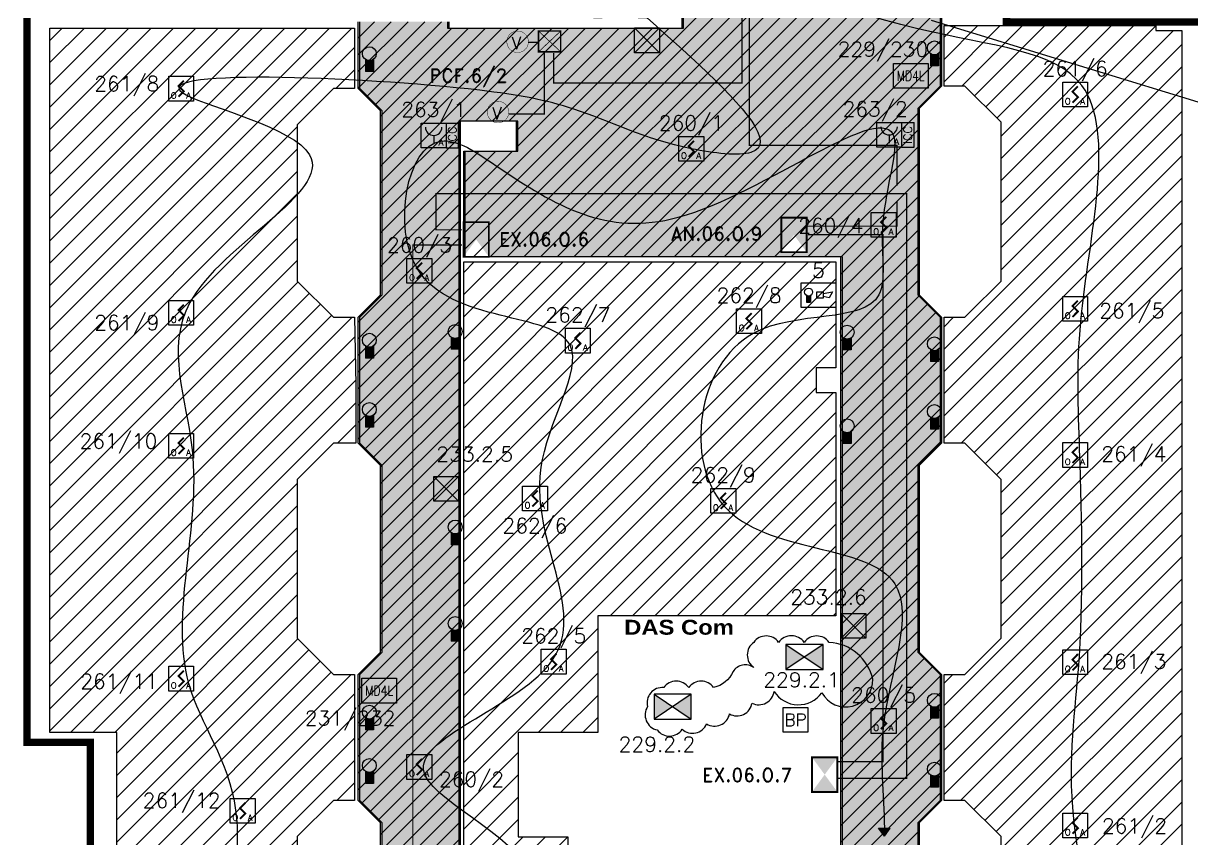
# Model space of a CAD drawing. Header units: millimetres. Extents: x 118.5 to 196.2, y -9.6 to 71.6.
# Drawn here: x 125.85 to 149.42, y 26.13 to 42.59 of the extents above; entities that cross this region are included whole.
import ezdxf
from ezdxf.enums import TextEntityAlignment as Align

# ---------------------------------------------------------------- set-up
doc = ezdxf.new("R2010")
doc.units = ezdxf.units.MM
doc.linetypes.add('SLD', pattern=[0])
for name, color, linetype in [('ATEIS MISE EN SECURITE', 7, 'Continuous'), ('ATEIS ZONES MES', 7, 'Continuous'), ('JCC-ADRESSAGE', 6, 'Continuous'), ('JCC-ALARME GENERALE SELECTIVE', 3, 'Continuous'), ('JCC-BOUTON POUSSOIR REARMEMENT CCF', 3, 'Continuous'), ('JCC-CCF', 6, 'Continuous'), ('JCC-COMMUN', 2, 'Continuous'), ('JCC-DECLENCHEUR MANUEL AVEC ISOLATEUR', 5, 'Continuous'), ('JCC-ELEMENT DEPORTE_4 L DAS', 1, 'Continuous'), ('JCC-FILERIE SDI', 6, 'Continuous'), ('JCC-INDICATEUR ACTION', 1, 'Continuous'), ('JCC-LOCAUX', 4, 'Continuous'), ('JCC-OPTIQUE_A', 1, 'Continuous'), ('JCC-REPETITEUR ALARME', 1, 'Continuous'), ('JCC-ZONING ZDA-ZDM', 5, 'Continuous')]:
    doc.layers.add(name, color=color, linetype=linetype)
doc.layers.add('JCC-MD4L', color=1, linetype='Continuous', lineweight=0)
doc.styles.add('ARIAL', font='')
doc.styles.add('HELVL', font='ROMAND.SHX')
doc.styles.add('LOCAUX', font='romans.shx', dxfattribs={"width": 0.75})
doc.styles.add('ROMANC', font='romanc')
doc.styles.get("Standard").update_dxf_attribs({"font": 'romans.shx'})
doc.styles.add('TEXTE', font='romans.shx')
doc.styles.get('ARIAL').set_extended_font_data('Arial Black')
pattern_1 = [(45, (127.22776, -4.50796), (-0.2245064, 0.2245064), [])]

# ---------------------------------------------------------------- blocks, each defined once
blk = doc.blocks.new('alarme générale selective')
at = {"layer": 'JCC-ALARME GENERALE SELECTIVE', "color": 0}
for p, q in [((2.5, -2.5), (-2.5, 2.5)), ((-2.5, -2.5), (2.5, 2.5))]:
    blk.add_line(p, q, dxfattribs=at)
blk.add_lwpolyline([(-2.5, 2.5), (2.5, 2.5), (2.5, -2.5), (-2.5, -2.5)], close=True, dxfattribs=at)
at = {"layer": 'JCC-ADRESSAGE', "style": 'TEXTE'}
blk.add_attdef('ADRESSE', text='', height=3, dxfattribs=at).set_placement((0, 5), align=Align.MIDDLE)
at = {"layer": 'JCC-LOCAUX', "style": 'LOCAUX', "width": 0.85, "flags": 8}
for p in [(0, 13.75), (0, 11.25), (0, 8.75)]:
    blk.add_attdef('PIECE', text='', height=1.75, dxfattribs=at).set_placement(p, align=Align.MIDDLE)
blk = doc.blocks.new('clapet coupe feu_Réarm élect')
at = {"layer": 'JCC-CCF'}
h = blk.add_hatch(color=0, dxfattribs=at)
h.paths.add_polyline_path([(-3.76, 2.5), (-3.76, -2.5), (0, 0)])
h.paths.add_polyline_path([(3.76, 2.5), (0, 0), (3.76, -2.5)])
at = {"layer": 'JCC-CCF', "color": 0}
for p, q in [((3.76, 2.5), (-3.76, -2.5)), ((-3.76, 2.5), (3.76, -2.5))]:
    blk.add_line(p, q, dxfattribs=at)
blk.add_lwpolyline([(3.76, 2.5), (-3.76, 2.5), (-3.76, -2.5), (3.76, -2.5)], close=True, dxfattribs=at)
at = {"layer": 'JCC-ADRESSAGE', "style": 'TEXTE'}
blk.add_attdef('ADRESSE', text='', height=3, dxfattribs=at).set_placement((0, 5), align=Align.MIDDLE)
at = {"layer": 'JCC-LOCAUX', "style": 'LOCAUX', "width": 0.85, "flags": 8}
for p in [(0, 13.75), (0, 11.25), (0, 8.75)]:
    blk.add_attdef('PIECE', text='', height=1.75, dxfattribs=at).set_placement(p, align=Align.MIDDLE)
blk = doc.blocks.new('indicateur action')
at = {"layer": 'JCC-INDICATEUR ACTION'}
blk.add_hatch(color=0, dxfattribs=at).paths.add_polyline_path([(0.8, -0.05, -0.315344), (-0.8, -0.05), (-0.8, -2.5), (0.8, -2.5)])
at = {"layer": 'JCC-INDICATEUR ACTION', "color": 0}
for p, q in [((-0.8, -0.05), (-0.8, -2.5)), ((0.8, -0.05), (0.8, -2.5)), ((0.8, -2.5), (-0.8, -2.5))]:
    blk.add_line(p, q, dxfattribs=at)
blk.add_circle((0, 1.1), 1.4, dxfattribs=at)
at = {"layer": 'JCC-ADRESSAGE', "style": 'TEXTE'}
blk.add_attdef('ADRESSE', text='', height=3, dxfattribs=at).set_placement((0, 5), align=Align.MIDDLE)
at = {"layer": 'JCC-LOCAUX', "lineweight": 0, "style": 'LOCAUX', "width": 0.75, "flags": 8}
for p in [(0, 13.75), (0, 11.25), (0, 8.75)]:
    blk.add_attdef('PIECE', text='', height=1.75, dxfattribs=at).set_placement(p, align=Align.MIDDLE)
blk = doc.blocks.new('déclencheur manuel avec isolateur')
at = {"layer": 'JCC-DECLENCHEUR MANUEL AVEC ISOLATEUR', "color": 0}
for p, q in [((2.5, 2.5), (5.02, 2.5)), ((5.02, -2.5), (5.02, 2.5)), ((0, 0), (0, -1.66)), ((2.5, -2.5), (5.02, -2.5))]:
    blk.add_line(p, q, dxfattribs=at)
blk.add_lwpolyline([(-2.5, 2.5), (2.5, 2.5), (2.5, -2.5), (-2.5, -2.5)], close=True, dxfattribs=at)
blk.add_arc((0, 1.66), 1.66, 180, 0, dxfattribs=at)
at = {"layer": 'JCC-ADRESSAGE', "style": 'TEXTE'}
blk.add_attdef('ADRESSE', text='', height=3, dxfattribs=at).set_placement((0, 5), align=Align.MIDDLE)
at = {"layer": 'JCC-DECLENCHEUR MANUEL AVEC ISOLATEUR', "color": 0}
blk.add_text('ICC', height=1.668, rotation=90, dxfattribs=at).set_placement((3.76, 0), align=Align.MIDDLE_CENTER)
blk.add_text('A', height=1.25, dxfattribs=at).set_placement((1.5, -2), align=Align.CENTER)
at = {"layer": 'JCC-LOCAUX', "style": 'LOCAUX', "width": 0.85, "flags": 8}
for p in [(0, 13.75), (0, 11.25), (0, 8.75)]:
    blk.add_attdef('PIECE', text='', height=1.75, dxfattribs=at).set_placement(p, align=Align.MIDDLE)
blk = doc.blocks.new('optique_a')
at = {"layer": 'JCC-OPTIQUE_A', "color": 0}
blk.add_lwpolyline([(-2.5, 2.5), (2.5, 2.5), (2.5, -2.5), (-2.5, -2.5)], close=True, dxfattribs=at)
at = {"layer": 'JCC-OPTIQUE_A', "color": 0, "const_width": 0.385}
blk.add_lwpolyline([(0.54, 1.63), (-0.54, 0.54), (0.54, -0.54), (-0.54, -1.63)], dxfattribs=at)
at = {"layer": 'JCC-ADRESSAGE', "style": 'TEXTE'}
blk.add_attdef('ADRESSE', text='', height=3, dxfattribs=at).set_placement((0, 5), align=Align.MIDDLE)
at = {"layer": 'JCC-LOCAUX', "style": 'LOCAUX', "width": 0.85, "flags": 8}
for p in [(0, 13.75), (0, 11.25), (0, 8.75)]:
    blk.add_attdef('PIECE', text='', height=1.75, dxfattribs=at).set_placement(p, align=Align.MIDDLE)
at = {"layer": 'JCC-OPTIQUE_A', "color": 0}
for s, p in [('O', (-1.5, -2)), ('A', (1.5, -2))]:
    blk.add_text(s, height=1.25, dxfattribs=at).set_placement(p, align=Align.CENTER)
blk = doc.blocks.new('répétiteur alarme')
at = {"layer": 'JCC-REPETITEUR ALARME'}
blk.add_hatch(color=0, dxfattribs=at).paths.add_polyline_path([(-1.6, -0.09, -0.267949), (-2.4, -0.09), (-2.4, -1.4), (-1.6, -1.4)])
at = {"layer": 'JCC-REPETITEUR ALARME', "color": 0}
for p, q in [((0.94, 0.32), (2.8, 0.65)), ((2.8, 0.65), (2.15, -0.53)), ((-2.4, -0.09), (-2.4, -1.4)), ((-2.4, -1.4), (-1.6, -1.4)), ((-1.6, -0.09), (-1.6, -1.4)), ((2.15, -0.53), (0.94, -0.32))]:
    blk.add_line(p, q, dxfattribs=at)
for points in [[(-3.5, 2.5), (3.5, 2.5), (3.5, -2.5), (-3.5, -2.5)], [(-0.34, 0.64), (0.94, 0.64), (0.94, -0.64), (-0.34, -0.64)]]:
    blk.add_lwpolyline(points, close=True, dxfattribs=at)
blk.add_circle((-2, 0.6), 0.8, dxfattribs=at)
at = {"layer": 'JCC-ADRESSAGE', "style": 'TEXTE'}
blk.add_attdef('ADRESSE', text='', height=3, dxfattribs=at).set_placement((0, 5), align=Align.MIDDLE)
at = {"layer": 'JCC-LOCAUX', "style": 'LOCAUX', "width": 0.85, "flags": 8}
for p in [(0, 13.75), (0, 11.25), (0, 8.75)]:
    blk.add_attdef('PIECE', text='', height=1.75, dxfattribs=at).set_placement(p, align=Align.MIDDLE)
blk = doc.blocks.new('MD4L')
at = {"layer": 'JCC-ELEMENT DEPORTE_4 L DAS', "color": 0}
blk.add_lwpolyline([(-3.5, 2.5), (3.5, 2.5), (3.5, -2.5), (-3.5, -2.5)], close=True, dxfattribs=at)
at = {"layer": 'JCC-ADRESSAGE', "style": 'TEXTE'}
blk.add_attdef('ADRESSE', text='', height=3, dxfattribs=at).set_placement((0, 5), align=Align.MIDDLE)
at = {"layer": 'JCC-ELEMENT DEPORTE_4 L DAS', "color": 0, "width": 0.8}
blk.add_text('MD4L', height=2, dxfattribs=at).set_placement((0, 0), align=Align.MIDDLE_CENTER)
blk = doc.blocks.new('commun')
at = {"layer": 'JCC-COMMUN', "color": 0}
blk.add_lwpolyline([(-2.5, 2.5), (2.5, 2.5), (2.5, -2.5), (-2.5, -2.5)], close=True, dxfattribs=at)
at = {"layer": 'JCC-ADRESSAGE', "style": 'TEXTE'}
blk.add_attdef('ADRESSE', text='', height=3, dxfattribs=at).set_placement((0, 5), align=Align.MIDDLE)
at = {"layer": 'JCC-COMMUN', "color": 0, "style": 'TEXTE'}
blk.add_attdef('GENRE', text='', height=2.5, dxfattribs=at).set_placement((0, 0), align=Align.MIDDLE)
at = {"layer": 'JCC-LOCAUX', "style": 'LOCAUX', "width": 0.85, "flags": 8}
for p in [(0, 13.75), (0, 11.25), (0, 8.75)]:
    blk.add_attdef('PIECE', text='', height=1.75, dxfattribs=at).set_placement(p, align=Align.MIDDLE)
blk = doc.blocks.new("VOLETS D'AMENEE D'AIR DESENFUMAGE")
at = {"color": 3, "linetype": 'SLD', "const_width": 0.373}
blk.add_lwpolyline([(0, 5.12), (0, 0), (6.97, 0), (6.97, 5.12)], close=True, dxfattribs=at)
at = {"color": 3, "linetype": 'SLD'}
blk.add_solid([(0, 5.12), (0, 0), (6.97, 0), (6.97, 5.12)], dxfattribs=at)
blk = doc.blocks.new("VOLETS D'EXTRACTION DE DESENFUMAGE")
at = {"color": 1, "linetype": 'SLD', "const_width": 0.373}
blk.add_lwpolyline([(0, 5.12), (0, 0), (6.97, 0), (6.97, 5.12)], close=True, dxfattribs=at)
at = {"color": 1, "linetype": 'SLD'}
blk.add_solid([(0, 5.12), (0, 0), (6.97, 0), (6.97, 5.12)], dxfattribs=at)
blk = doc.blocks.new('VENTOUSE ELECTROMANETIQUE A RUPTURE')
at = {"color": 4, "linetype": 'Continuous', "const_width": 0.00535}
blk.add_lwpolyline([(-0.142, 0, 1), (0.142, 0, 1)], format="xyb", close=True, dxfattribs=at)
at = {"color": 1, "linetype": 'SLD', "style": 'ROMANC'}
blk.add_text('V', height=0.16, dxfattribs=at).set_placement((-0.077, -0.096))
blk = doc.blocks.new('BOITE DE RACCORDEMENT PCF')
at = {"color": 3, "linetype": 'Continuous', "const_width": 0.02}
blk.add_lwpolyline([(0, 0.275), (0, 0), (0.292, 0), (0.292, 0.275)], close=True, dxfattribs=at)
at = {"color": 3, "linetype": 'Continuous', "const_width": 0.01}
for points in [[(0.292, 0), (0, 0.275)], [(0.292, 0.275), (0, 0)]]:
    blk.add_lwpolyline(points, dxfattribs=at)

msp = doc.modelspace()

# ---------------------------------------------------------------- hatches: boundary and pattern name
at = {"layer": 'ATEIS ZONES MES'}
h = msp.add_hatch(dxfattribs=at)
h.set_pattern_fill('DOTS', color=5, scale=0.1, style=0)
h.set_pattern_definition([(0, (161.65728, -4.50796), (0.079375, 0.15875), [0, -0.15875])])
h.paths.add_polyline_path([(142.359, 37.877), (142.359, 21.042), (144.359, 21.042), (144.359, 22.262), (143.909, 22.712), (143.909, 26.473), (144.359, 26.923), (144.359, 29.462), (143.909, 29.912), (143.909, 33.673), (144.359, 34.123), (144.359, 36.662), (143.909, 37.112), (143.909, 40.872), (144.359, 41.322), (144.359, 42.992), (145.959, 42.992), (145.959, 44.472), (141.539, 44.472), (141.539, 47.827), (139.609, 47.827), (139.609, 44.562), (139.159, 44.112), (139.159, 42.492), (134.429, 42.492), (134.429, 42.617), (132.634, 42.617), (132.634, 41.272), (133.084, 40.822), (133.084, 37.112), (132.634, 36.662), (132.634, 34.122), (133.084, 33.672), (133.084, 29.912), (132.634, 29.462), (132.634, 26.923), (133.084, 26.473), (133.084, 22.712), (132.634, 22.262), (132.634, 21.042), (132.919, 21.042), (132.919, 20.423), (134.659, 20.423), (134.659, 21.292), (135.758, 21.292), (135.758, 22.892), (134.659, 22.892), (134.659, 40.611), (135.819, 40.611), (135.819, 40.011), (134.759, 40.011), (134.759, 37.877)])
at = {"layer": 'JCC-FILERIE SDI'}
msp.add_hatch(color=1, dxfattribs=at).paths.add_polyline_path([(143.206, 26.206), (143.324, 26.362), (143.088, 26.362)])
at = {"layer": 'JCC-ZONING ZDA-ZDM'}
h = msp.add_hatch(dxfattribs=at)
h.set_pattern_fill('ANSI31', color=56, scale=0.075, style=0)
h.set_pattern_definition([(45, (127.22776, -4.50796), (-0.1683798, 0.1683798), [])])
h.paths.add_polyline_path([(142.328, 37.877), (142.328, 21.042), (144.328, 21.042), (144.328, 22.262), (143.878, 22.712), (143.878, 26.473), (144.328, 26.923), (144.328, 29.462), (143.878, 29.912), (143.878, 33.673), (144.328, 34.123), (144.328, 36.662), (143.878, 37.112), (143.878, 40.872), (144.328, 41.322), (144.328, 42.992), (145.928, 42.992), (145.928, 44.472), (141.508, 44.472), (141.508, 47.827), (139.578, 47.827), (139.578, 44.562), (139.128, 44.112), (139.128, 42.492), (134.398, 42.492), (134.398, 42.617), (132.603, 42.617), (132.603, 41.272), (133.053, 40.822), (133.053, 37.112), (132.603, 36.662), (132.603, 34.122), (133.053, 33.672), (133.053, 29.912), (132.603, 29.462), (132.603, 26.923), (133.053, 26.473), (133.053, 22.712), (132.603, 22.262), (132.603, 21.042), (132.888, 21.042), (132.888, 20.423), (134.628, 20.423), (134.628, 21.292), (135.727, 21.292), (135.727, 22.892), (134.628, 22.892), (134.628, 40.611), (135.788, 40.611), (135.788, 40.011), (134.728, 40.011), (134.728, 37.877)])
h = msp.add_hatch(dxfattribs=at)
h.set_pattern_fill('ANSI31', color=4, scale=0.1, style=0)
h.set_pattern_definition(pattern_1)
edge = h.paths.add_edge_path()
edge.add_line((126.383, 42.492), (132.523, 42.492))
edge.add_line((132.523, 42.492), (132.523, 41.272))
edge.add_line((132.523, 41.272), (132.103, 41.272))
edge.add_line((132.103, 41.272), (131.373, 40.542))
edge.add_line((131.373, 40.542), (131.373, 37.392))
edge.add_line((131.373, 37.392), (132.103, 36.662))
edge.add_line((132.103, 36.662), (132.523, 36.662))
edge.add_line((132.523, 36.662), (132.551, 35.298))
edge.add_line((132.551, 35.298), (132.551, 34.122))
edge.add_line((132.551, 34.122), (132.103, 34.122))
edge.add_line((132.103, 34.122), (131.373, 33.392))
edge.add_line((131.373, 33.392), (131.373, 30.192))
edge.add_line((131.373, 30.192), (132.103, 29.462))
edge.add_line((132.103, 29.462), (132.523, 29.462))
edge.add_line((132.523, 29.462), (132.523, 28.242))
edge.add_line((132.523, 28.242), (132.523, 26.923))
edge.add_line((132.523, 26.923), (132.103, 26.923))
edge.add_line((132.103, 26.923), (131.373, 26.193))
edge.add_line((131.373, 26.193), (131.373, 22.992))
edge.add_line((131.373, 22.992), (132.103, 22.262))
edge.add_line((132.103, 22.262), (132.523, 22.262))
edge.add_line((132.523, 22.262), (132.523, 21.042))
edge.add_line((132.523, 21.042), (128.278, 21.042))
edge.add_line((128.278, 21.042), (128.278, 21.242))
edge.add_line((128.278, 21.242), (127.778, 21.242))
edge.add_line((127.778, 21.242), (127.778, 21.117))
edge.add_line((127.778, 21.117), (127.733, 21.117))
edge.add_line((127.733, 21.117), (127.733, 28.092))
edge.add_line((127.733, 28.092), (127.733, 28.292))
edge.add_line((127.733, 28.292), (126.383, 28.292))
edge.add_line((126.383, 28.292), (126.383, 42.492))
h = msp.add_hatch(dxfattribs=at)
h.set_pattern_fill('ANSI31', color=4, scale=0.1, style=0)
h.set_pattern_definition(pattern_1)
h.paths.add_polyline_path([(144.408, 42.542), (148.678, 42.542), (148.678, 42.442), (149.198, 42.442), (149.198, 21.117), (149.128, 21.117), (149.128, 21.242), (148.653, 21.242), (148.653, 21.042), (144.408, 21.042), (144.408, 22.24), (144.408, 22.262), (144.828, 22.262), (144.91, 22.344), (145.558, 22.992), (145.558, 26.193), (144.828, 26.923), (144.408, 26.923), (144.408, 28.316), (144.408, 29.462), (144.828, 29.462), (145.558, 30.192), (145.558, 33.393), (144.828, 34.123), (144.408, 34.123), (144.408, 36.662), (144.828, 36.662), (144.91, 36.744), (145.558, 37.392), (145.558, 40.592), (144.828, 41.322), (144.408, 41.322)])
h = msp.add_hatch(dxfattribs=at)
h.set_pattern_fill('ANSI31', color=31, scale=0.1, style=0)
h.set_pattern_definition(pattern_1)
h.paths.add_polyline_path([(142.228, 30.642), (137.428, 30.642), (137.428, 28.292), (135.826, 28.292), (135.826, 27.992), (135.826, 26.292), (135.826, 26.192), (136.826, 26.192), (136.826, 24.592), (136.826, 24.492), (137.728, 24.492), (137.728, 20.842), (136.287, 20.842), (136.287, 21.292), (135.827, 21.292), (135.827, 22.992), (134.728, 22.992), (134.728, 37.777), (142.228, 37.777), (142.228, 35.642), (141.828, 35.642), (141.828, 35.142), (142.228, 35.142)])

# ---------------------------------------------------------------- linework, layer by layer
at = {"layer": 'ATEIS MISE EN SECURITE', "color": 6, "const_width": 0.025}
for points in [[(136.539, 41.99), (136.539, 41.384), (140.335, 41.384), (140.335, 57.676)], [(136.221, 42.205), (136.039, 42.205)], [(136.351, 41.985), (136.351, 40.761), (135.64, 40.761)]]:
    msp.add_lwpolyline(points, dxfattribs=at)
at = {"layer": 'ATEIS MISE EN SECURITE', "color": 3, "const_width": 0.025}
for points in [[(140.965, 51.161), (140.486, 51.161), (140.486, 40.127), (143.46, 40.127), (143.46, 39.315)], [(142.252, 27.37), (143.656, 27.37), (143.656, 39.154), (134.169, 39.154), (134.169, 38.424), (134.692, 38.424)], [(143.46, 38.991), (143.46, 38.497), (141.64, 38.497)], [(142.264, 27.704), (143.177, 27.704), (143.177, 38.327), (141.666, 38.327)], [(134.692, 38.12), (133.701, 38.12), (133.701, 23.566), (134.573, 23.566)]]:
    msp.add_lwpolyline(points, dxfattribs=at)
at = {"layer": 'ATEIS ZONES MES', "color": 5}
msp.add_line((155.11, 39.281), (144.157, 42.643), dxfattribs=at)
for points in [[(134.429, 42.617), (134.429, 42.492), (139.159, 42.492), (139.159, 44.112)], [(144.359, 42.992), (144.359, 41.322), (143.909, 40.872), (143.909, 37.112), (144.359, 36.662), (144.359, 34.183), (144.359, 34.123), (143.909, 33.673), (143.909, 29.912), (144.359, 29.462), (144.359, 26.923), (143.909, 26.473), (143.909, 22.712), (144.359, 22.262), (144.359, 21.042), (143.909, 21.042), (142.453, 21.042), (142.359, 21.042), (142.359, 21.292)], [(133.084, 22.712), (133.084, 26.473), (132.634, 26.923), (132.634, 29.462), (133.084, 29.912), (133.084, 33.672), (132.634, 34.122), (132.634, 36.662), (133.084, 37.112), (133.084, 40.822), (132.634, 41.272), (132.634, 42.617)], [(142.359, 21.292), (142.359, 37.877), (134.759, 37.877), (134.759, 40.011), (135.819, 40.011), (135.819, 40.611), (134.659, 40.611), (134.659, 22.892)]]:
    msp.add_lwpolyline(points, dxfattribs=at)
at = {"layer": 'JCC-CCF'}
msp.add_lwpolyline([(142.092, 30.109, 0.520567), (141.591, 30.109, 0.520567), (141.075, 30.109, 0.520567), (140.574, 30.109, 0.520567), (140.574, 29.603, 0.434867), (140.157, 29.519, -0.234404), (139.765, 29.198, 0.520567), (139.264, 29.198, 0.520567), (138.758, 29.198, 0.520567), (138.434, 28.814, 0.520567), (138.626, 28.344, 0.520567), (139.132, 28.359, 0.520567), (139.623, 28.465, 0.520567), (140.084, 28.667, 0.520567), (140.539, 28.885, 0.520567), (140.984, 29.122, 0.534518), (141.946, 29.095, 0.790722), (142.971, 29.365, 0.339318)], format="xyb", close=True, dxfattribs=at)
at = {"layer": 'JCC-FILERIE SDI', "color": 1}
for p, q in [((143.088, 26.362), (143.324, 26.362)), ((143.206, 26.206), (143.088, 26.362)), ((143.088, 26.362), (143.324, 26.362)), ((143.206, 26.206), (143.088, 26.362)), ((143.206, 26.206), (143.324, 26.362)), ((143.206, 26.206), (143.324, 26.362))]:
    msp.add_line(p, q, dxfattribs=at)
at = {"layer": 'JCC-FILERIE SDI', "color": 1, "start_tangent": (0, 1), "end_tangent": (0, -1)}
msp.add_spline([(142.187, 22.267), (142.076, 23.571), (147.083, 22.485), (147.052, 26.311), (147.117, 29.565), (147.141, 33.994), (147.164, 36.571), (147.188, 41.331), (143.828, 42.492), (137.14, 43.95), (140.516, 39.984), (139.315, 40.057), (136.944, 40.858), (135.051, 41.237), (129.136, 41.142), (131.62, 39.936), (129.207, 36.957), (129.254, 33.993), (129.183, 29.281), (130.13, 26.727), (130.13, 22.211), (132.472, 22.377), (136.944, 22.235), (136.163, 23.725), (136.092, 25.356), (133.915, 27.555), (136.518, 29.754), (136.281, 33.584), (136.872, 36.098), (133.796, 37.635), (134.269, 40.213), (135.381, 39.716), (139.048, 38.676), (143.402, 40.283), (143.165, 38.416), (143.094, 37.115), (140.563, 36.335), (139.971, 32.859), (143.418, 31.288), (143.19, 28.455), (143.206, 26.362)], degree=3, dxfattribs=at)
at = {"layer": 'JCC-ZONING ZDA-ZDM', "color": 56}
for points in [[(134.398, 42.617), (134.398, 42.492), (139.128, 42.492), (139.128, 44.112)], [(144.328, 42.992), (144.328, 41.322), (143.878, 40.872), (143.878, 37.112), (144.328, 36.662), (144.328, 34.183), (144.328, 34.123), (143.878, 33.673), (143.878, 29.912), (144.328, 29.462), (144.328, 26.923), (143.878, 26.473), (143.878, 22.712), (144.328, 22.262), (144.328, 21.042), (143.878, 21.042), (142.422, 21.042), (142.328, 21.042), (142.328, 21.292)], [(133.053, 22.712), (133.053, 26.473), (132.603, 26.923), (132.603, 29.462), (133.053, 29.912), (133.053, 33.672), (132.603, 34.122), (132.603, 36.662), (133.053, 37.112), (133.053, 40.822), (132.603, 41.272), (132.603, 42.617)], [(142.328, 21.292), (142.328, 37.877), (134.728, 37.877), (134.728, 40.011), (135.788, 40.011), (135.788, 40.611), (134.628, 40.611), (134.628, 22.892)]]:
    msp.add_lwpolyline(points, dxfattribs=at)
at = {"layer": 'JCC-ZONING ZDA-ZDM', "const_width": 0.15}
msp.add_lwpolyline([(125.927, 42.692), (125.927, 28.092), (127.202, 28.092), (127.202, 21.092), (128.127, 21.092), (128.127, 21.092), (128.127, 21.092), (128.127, 21.092), (128.127, 21.092), (128.127, 21.092), (132.754, 21.092), (132.754, 20.405), (134.505, 20.405), (134.505, 20.671), (134.505, 20.872), (142.177, 20.866), (142.177, 21.042), (149.608, 21.042), (149.608, 42.612), (145.667, 42.612), (145.667, 42.712)], dxfattribs=at)
at = {"layer": 'JCC-ZONING ZDA-ZDM', "color": 4}
for points in [[(126.383, 42.492), (132.523, 42.492), (132.523, 41.272), (132.103, 41.272), (131.373, 40.542), (131.373, 37.392), (132.103, 36.662), (132.523, 36.662), (132.551, 35.298), (132.551, 34.122), (132.103, 34.122), (131.373, 33.392), (131.373, 30.192), (132.103, 29.462), (132.523, 29.462), (132.523, 28.242), (132.523, 26.923), (132.103, 26.923), (131.373, 26.193), (131.373, 22.992)], [(127.733, 21.117), (127.733, 28.092), (127.733, 28.292), (126.383, 28.292), (126.383, 42.492)], [(144.408, 42.542), (148.678, 42.542), (148.678, 42.442), (149.198, 42.442), (149.198, 21.117)], [(145.558, 22.992), (145.558, 26.193), (144.828, 26.923), (144.408, 26.923), (144.408, 28.316), (144.408, 29.462), (144.828, 29.462), (145.558, 30.192), (145.558, 33.393), (144.828, 34.123), (144.408, 34.123), (144.408, 36.662), (144.828, 36.662), (144.91, 36.744), (145.558, 37.392), (145.558, 40.592), (144.828, 41.322), (144.408, 41.322), (144.408, 42.542)]]:
    msp.add_lwpolyline(points, dxfattribs=at)
at = {"layer": 'JCC-ZONING ZDA-ZDM', "color": 31}
for points in [[(134.728, 22.992), (134.728, 37.777), (142.228, 37.777), (142.228, 35.642), (141.828, 35.642), (141.828, 35.142), (142.228, 35.142), (142.228, 30.642)], [(142.228, 30.642), (142.228, 30.642), (142.228, 30.642), (142.228, 30.642), (137.428, 30.642), (137.428, 28.292), (135.826, 28.292), (135.826, 27.992), (135.826, 26.292), (135.826, 26.192), (136.826, 26.192), (136.826, 24.592)]]:
    msp.add_lwpolyline(points, dxfattribs=at)

# ---------------------------------------------------------------- block references
at = {"layer": 'ATEIS MISE EN SECURITE', "linetype": 'Continuous', "xscale": 1.5274875, "yscale": 1.5274875, "zscale": 1.5274875}
for name, p in [('VENTOUSE ELECTROMANETIQUE A RUPTURE', (135.814, 42.214)), ('BOITE DE RACCORDEMENT PCF', (136.236, 42.011)), ('VENTOUSE ELECTROMANETIQUE A RUPTURE', (135.419, 40.797))]:
    msp.add_blockref(name, p, dxfattribs=at)
at = {"layer": 'ATEIS MISE EN SECURITE', "linetype": 'Continuous', "xscale": 0.1, "yscale": 0.1, "zscale": 0.1, "rotation": 90}
for name, p in [("VOLETS D'AMENEE D'AIR DESENFUMAGE", (141.64, 37.974)), ("VOLETS D'EXTRACTION DE DESENFUMAGE", (135.235, 37.88)), ("VOLETS D'EXTRACTION DE DESENFUMAGE", (142.259, 27.095))]:
    msp.add_blockref(name, p, dxfattribs=at)
at = {"layer": 'JCC-ALARME GENERALE SELECTIVE', "lineweight": 0}
ref = msp.add_blockref('alarme générale selective', (138.421, 42.243), dxfattribs=dict(at, xscale=0.1000000000000014, yscale=0.1000000000000014))
ref.add_attrib('ADRESSE', '233.2.4', dxfattribs={"layer": 'JCC-ADRESSAGE', "height": 0.3, "style": 'TEXTE'}).set_placement((138.074, 42.851), align=Align.MIDDLE)
ref = msp.add_blockref('alarme générale selective', (134.372, 33.203), dxfattribs=dict(at, xscale=0.1000000000000014, yscale=0.1000000000000014))
ref.add_attrib('ADRESSE', '233.2.5', dxfattribs={"layer": 'JCC-ADRESSAGE', "height": 0.3, "style": 'TEXTE'}).set_placement((134.948, 33.903), align=Align.MIDDLE)
ref = msp.add_blockref('alarme générale selective', (142.582, 30.441), dxfattribs=dict(at, xscale=0.1000000000000014, yscale=0.1000000000000014))
ref.add_attrib('ADRESSE', '233.2.6', dxfattribs={"layer": 'JCC-ADRESSAGE', "height": 0.3, "style": 'TEXTE'}).set_placement((142.079, 31.024), align=Align.MIDDLE)
at = {"layer": 'JCC-BOUTON POUSSOIR REARMEMENT CCF', "xscale": 0.09999999999999964, "yscale": 0.09999999999999964}
msp.add_blockref('commun', (141.414, 28.546), dxfattribs=at).add_auto_attribs({'GENRE': 'BP'})
at = {"layer": 'JCC-CCF', "lineweight": 0}
ref = msp.add_blockref('clapet coupe feu_Réarm élect', (141.595, 29.813), dxfattribs=dict(at, xscale=0.09999999999999432, yscale=0.09999999999999432))
ref.add_attrib('ADRESSE', '229.2.1', dxfattribs={"layer": 'JCC-ADRESSAGE', "height": 0.3, "style": 'TEXTE'}).set_placement((141.537, 29.353), align=Align.MIDDLE)
ref = msp.add_blockref('clapet coupe feu_Réarm élect', (138.939, 28.812), dxfattribs=dict(at, xscale=0.09999999999999432, yscale=0.09999999999999432))
ref.add_attrib('ADRESSE', '229.2.2', dxfattribs={"layer": 'JCC-ADRESSAGE', "height": 0.3, "style": 'TEXTE'}).set_placement((138.622, 28.054), align=Align.MIDDLE)
at = {"layer": 'JCC-DECLENCHEUR MANUEL AVEC ISOLATEUR', "xscale": 0.1000000000000014, "yscale": 0.1000000000000014}
msp.add_blockref('déclencheur manuel avec isolateur', (134.122, 40.327), dxfattribs=at).add_auto_attribs({'ADRESSE': '263/1'})
at = {"layer": 'JCC-DECLENCHEUR MANUEL AVEC ISOLATEUR'}
ref = msp.add_blockref('déclencheur manuel avec isolateur', (143.302, 40.337), dxfattribs=dict(at, xscale=0.1000000000000014, yscale=0.1000000000000014))
ref.add_attrib('ADRESSE', '263/2', dxfattribs={"layer": 'JCC-ADRESSAGE', "height": 0.3, "style": 'TEXTE'}).set_placement((143.018, 40.837), align=Align.MIDDLE)
at = {"layer": 'JCC-INDICATEUR ACTION', "lineweight": 0, "xscale": 0.1000000000000014, "yscale": 0.1000000000000014}
for p in [(144.214, 41.98), (132.826, 41.865), (132.826, 36.088), (134.554, 36.266), (142.456, 36.252), (144.214, 36.018), (132.826, 34.694), (144.214, 34.653), (142.456, 34.365), (134.554, 32.324), (134.554, 30.381), (144.214, 28.831), (132.826, 28.594), (132.826, 27.517), (144.214, 27.443)]:
    msp.add_blockref('indicateur action', p, dxfattribs=at)
at = {"layer": 'JCC-MD4L', "lineweight": 0}
ref = msp.add_blockref('MD4L', (143.737, 41.529), dxfattribs=dict(at, xscale=0.1000000000000014, yscale=0.1000000000000014))
ref.add_attrib('ADRESSE', '229/230', dxfattribs={"layer": 'JCC-ADRESSAGE', "height": 0.3, "style": 'TEXTE'}).set_placement((143.177, 42.043), align=Align.MIDDLE)
ref = msp.add_blockref('MD4L', (133.025, 29.136), dxfattribs=dict(at, xscale=0.1000000000000014, yscale=0.1000000000000014))
ref.add_attrib('ADRESSE', '231/232', dxfattribs={"layer": 'JCC-ADRESSAGE', "height": 0.3, "style": 'TEXTE'}).set_placement((132.437, 28.56), align=Align.MIDDLE)
at = {"layer": 'JCC-OPTIQUE_A', "lineweight": 0}
for p, xscale, yscale, values in [((147.052, 41.152), 0.1000000000000014, 0.1000000000000014, {'ADRESSE': '261/6'}), ((139.315, 40.057), 0.09999999999999432, 0.09999999999999432, {'ADRESSE': '260/1'}), ((133.834, 37.598), 0.09999999999999432, 0.09999999999999432, {'ADRESSE': '260/3'}), ((140.478, 36.583), 0.1000000000000014, 0.1000000000000014, {'ADRESSE': '262/8'}), ((137.029, 36.189), 0.1000000000000014, 0.1000000000000014, {'ADRESSE': '262/7'}), ((139.959, 32.962), 0.1000000000000014, 0.1000000000000014, {'ADRESSE': '262/9'}), ((136.541, 29.719), 0.1000000000000014, 0.1000000000000014, {'ADRESSE': '262/5'}), ((143.191, 28.525), 0.09999999999999432, 0.09999999999999432, {'ADRESSE': '260/5'})]:
    msp.add_blockref('optique_a', p, dxfattribs=dict(at, xscale=xscale, yscale=yscale)).add_auto_attribs(values)
ref = msp.add_blockref('optique_a', (129.033, 41.269), dxfattribs=dict(at, xscale=0.1000000000000014, yscale=0.1000000000000014))
ref.add_attrib('ADRESSE', '261/8', dxfattribs={"layer": 'JCC-ADRESSAGE', "height": 0.3, "style": 'TEXTE'}).set_placement((127.935, 41.347), align=Align.MIDDLE)
ref = msp.add_blockref('optique_a', (143.191, 38.525), dxfattribs=dict(at, xscale=0.09999999999999432, yscale=0.09999999999999432))
ref.add_attrib('ADRESSE', '260/4', dxfattribs={"layer": 'JCC-ADRESSAGE', "height": 0.3, "style": 'TEXTE'}).set_placement((142.125, 38.488), align=Align.MIDDLE)
ref = msp.add_blockref('optique_a', (129.033, 36.751), dxfattribs=dict(at, xscale=0.1000000000000014, yscale=0.1000000000000014))
ref.add_attrib('ADRESSE', '261/9', dxfattribs={"layer": 'JCC-ADRESSAGE', "height": 0.3, "style": 'TEXTE'}).set_placement((127.935, 36.532), align=Align.MIDDLE)
ref = msp.add_blockref('optique_a', (147.052, 36.833), dxfattribs=dict(at, xscale=0.1000000000000014, yscale=0.1000000000000014))
ref.add_attrib('ADRESSE', '261/5', dxfattribs={"layer": 'JCC-ADRESSAGE', "height": 0.3, "style": 'TEXTE'}).set_placement((148.193, 36.772), align=Align.MIDDLE)
ref = msp.add_blockref('optique_a', (129.033, 34.071), dxfattribs=dict(at, xscale=0.1000000000000014, yscale=0.1000000000000014))
ref.add_attrib('ADRESSE', '261/10', dxfattribs={"layer": 'JCC-ADRESSAGE', "height": 0.3, "style": 'TEXTE'}).set_placement((127.768, 34.145), align=Align.MIDDLE)
ref = msp.add_blockref('optique_a', (147.052, 33.885), dxfattribs=dict(at, xscale=0.1000000000000014, yscale=0.1000000000000014))
ref.add_attrib('ADRESSE', '261/4', dxfattribs={"layer": 'JCC-ADRESSAGE', "height": 0.3, "style": 'TEXTE'}).set_placement((148.233, 33.885), align=Align.MIDDLE)
ref = msp.add_blockref('optique_a', (136.163, 33.009), dxfattribs=dict(at, xscale=0.1000000000000014, yscale=0.1000000000000014))
ref.add_attrib('ADRESSE', '262/6', dxfattribs={"layer": 'JCC-ADRESSAGE', "height": 0.3, "style": 'TEXTE'}).set_placement((136.163, 32.439), align=Align.MIDDLE)
ref = msp.add_blockref('optique_a', (147.052, 29.709), dxfattribs=dict(at, xscale=0.1000000000000014, yscale=0.1000000000000014))
ref.add_attrib('ADRESSE', '261/3', dxfattribs={"layer": 'JCC-ADRESSAGE', "height": 0.3, "style": 'TEXTE'}).set_placement((148.233, 29.703), align=Align.MIDDLE)
ref = msp.add_blockref('optique_a', (129.033, 29.377), dxfattribs=dict(at, xscale=0.1000000000000014, yscale=0.1000000000000014))
ref.add_attrib('ADRESSE', '261/11', dxfattribs={"layer": 'JCC-ADRESSAGE', "height": 0.3, "style": 'TEXTE'}).set_placement((127.781, 29.303), align=Align.MIDDLE)
ref = msp.add_blockref('optique_a', (133.834, 27.598), dxfattribs=dict(at, xscale=0.09999999999999432, yscale=0.09999999999999432))
ref.add_attrib('ADRESSE', '260/2', dxfattribs={"layer": 'JCC-ADRESSAGE', "height": 0.3, "style": 'TEXTE'}).set_placement((134.883, 27.329), align=Align.MIDDLE)
ref = msp.add_blockref('optique_a', (130.273, 26.715), dxfattribs=dict(at, xscale=0.1000000000000014, yscale=0.1000000000000014))
ref.add_attrib('ADRESSE', '261/12', dxfattribs={"layer": 'JCC-ADRESSAGE', "height": 0.3, "style": 'TEXTE'}).set_placement((129.042, 26.902), align=Align.MIDDLE)
ref = msp.add_blockref('optique_a', (147.052, 26.419), dxfattribs=dict(at, xscale=0.1000000000000014, yscale=0.1000000000000014))
ref.add_attrib('ADRESSE', '261/2', dxfattribs={"layer": 'JCC-ADRESSAGE', "height": 0.3, "style": 'TEXTE'}).set_placement((148.246, 26.388), align=Align.MIDDLE)
at = {"layer": 'JCC-REPETITEUR ALARME', "xscale": 0.09999999999999432, "yscale": 0.09999999999999432, "zscale": 0.09999999999999432}
msp.add_blockref('répétiteur alarme', (141.878, 37.109), dxfattribs=at).add_auto_attribs({'ADRESSE': '5'})

# ---------------------------------------------------------------- texts
at = {"layer": 'ATEIS MISE EN SECURITE', "color": 0, "style": 'HELVL'}
for s, p in [('PCF.6/2', (134.039, 41.395)), ('AN.06.O.9', (138.897, 38.207)), ('EX.06.O.6', (135.44, 38.097)), ('EX.06.O.7', (139.536, 27.297))]:
    msp.add_text(s, height=0.2749, dxfattribs=at).set_placement(p)
at = {"layer": 'JCC-CCF', "lineweight": 0, "insert": (137.962, 30.564), "char_height": 0.3, "width": 20.85784, "attachment_point": 1, "style": 'ARIAL'}
msp.add_mtext('DAS Com', dxfattribs=at)

doc.saveas('drawing.dxf')
